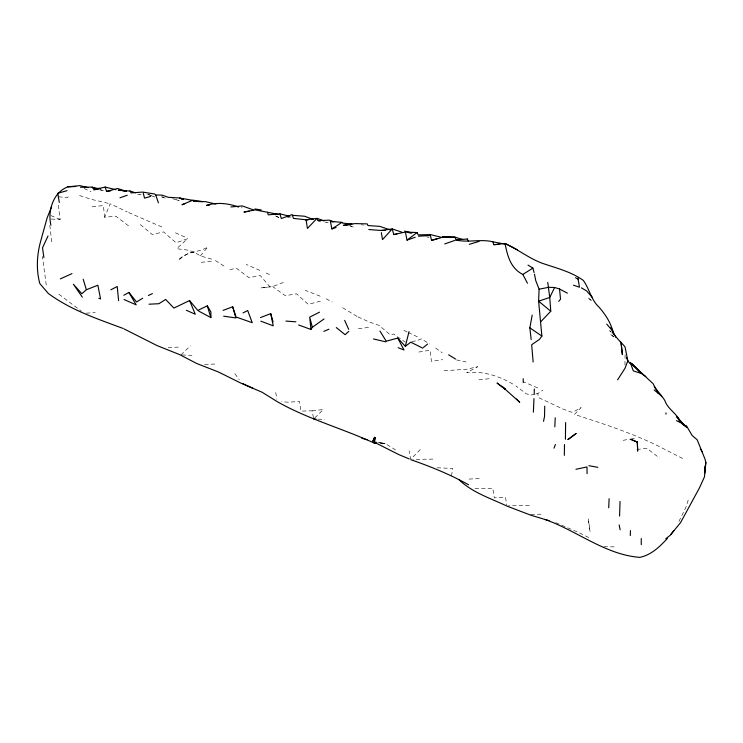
<?xml version="1.0" encoding="UTF-8"?>
<svg xmlns="http://www.w3.org/2000/svg" width="743" height="743" viewBox="0 0 743 743"><rect width="100%" height="100%" fill="white"/><g stroke="black" fill="none" stroke-linecap="round" stroke-linejoin="round"><path stroke-width="0.56" stroke-dasharray="3.71 2.79" d="M625.086 354.792L624.956 365.017M241.819 208.04L241.995 206.898M451.456 475.882L452.775 468.471L434.469 467.653M688.185 500.16L685.789 507.608L677.848 523.62M128.465 225.798L115.871 216.232L104.689 217.244L110.168 203.786L127.174 211.866M200.396 255.917L207.845 247.029C198.316 252.908 186.149 251.227 178.236 260.18L188.583 252.945L194.09 252.081L200.396 255.917L212.21 259.316M420.269 449.534L410.675 459.304L409.068 450.741M180.911 354.922L190.449 345.82M535.861 393.948L537.848 393.502L542.789 390.214M68.356 196.867L67.046 197.731L58.521 196.737M229.931 269.728L236.311 268.167L248.914 277.668L260.208 275.514L270.015 286.919L260.737 287.94L272.662 286.566L284.16 282.145M320.456 301.221L308.187 304.314L296.559 293.838L285.303 295.686L272.662 286.566M534.876 394.171L530.911 395.053L526.341 393.818L515.902 385.905M411.845 341.659L417.501 340.489L421.29 338.789L429.612 343.925M287.522 217.495L291.655 216.798M623.108 440.302L629.86 439.206M630.983 439.02L634.364 438.472M418.829 352.043L430.086 350.222L431.442 361.395L442.698 359.64M358.367 328.629L369.568 327.357M312.079 410.823L323.289 409.542L313.722 418.996L312.079 410.823L300.971 411.102L299.466 401.48L288.303 402.204L281.69 401.787M201.195 262.325L212.396 261.099M636.853 449.441L646.93 448.345L659.515 458.05M478.882 379.831L490.083 378.624M92.178 206.749L103.37 205.56L104.689 217.244M529.257 505.379L508.147 505.909M469.065 479.096L480.219 478.436M86.318 313.156L95.234 312.636M444.063 370.757L466.372 369.271L477.693 366.736L466.715 372.652C483.182 370.673 499.705 376.246 513.757 384.595M432.863 459.109L412.885 459.378M168.122 347.492L179.239 347.102M204.613 364.367L215.73 364.042M530.827 514.36L541.935 514.175M603.938 546.737L615.018 546.876M380.741 443.227L385.143 443.357L373.553 441.658M318.143 419.163L324.775 419.405M182.016 354.959L191.963 355.368M51.295 219.083L60.127 219.454L58.14 203.266M475.018 488.653L492.795 488.207L494.299 497.884L505.444 497.234L506.847 504.803M380.75 443.311L385.171 443.506L397.914 451.4M377.658 442.661L385.171 443.506M361.358 224.711L363.476 225.083M137.594 194.137L141.922 194.954L139.768 194.239M324.626 221.953L328.963 222.835L326.901 222.046M456.527 359.909L466.102 361.952M426.872 236.878L429.045 237.37M99.711 189.837L104.066 190.821L99.757 189.474M79.547 195.548L91.417 199.365L110.168 203.786M172.59 198.678L179.212 200.796L173.778 198.799M194.09 252.081L188.276 250.205L176.713 248.691L187.496 238.772L176.035 242.766L163.562 231.909L152.231 234.519L139.712 224.061M161.77 196.941L165.81 198.27L161.798 196.719M349.86 225.807L353.9 227.321L349.888 225.677M320.196 296.197L305.178 290.309M555.718 522.691L578.806 532.555L591.196 538.777M147.987 194.294L154.358 196.932L151.396 195.706M147.439 194.062L150.402 195.288M50.849 215.563L60.127 219.454M259.957 270.424L246.221 264.406M128.623 212.554L163.358 227.627M537.728 387.939L523.007 381.596M266.115 273.015L272.003 275.597M175.422 232.856L187.487 238.159M84.043 188.508L90.925 191.573M357.996 316.899L369.067 321.942L379.079 325.378L390.391 334.926L393.53 333.969L405.288 342.189M407.192 332.01L403.133 329.994M408.204 332.483L417.297 336.774M326.131 298.807L332.335 302.029M682.659 458.487L657.917 445.865C631.188 432.742 602.768 423.631 574.534 414.408L581.128 407.591L574.246 411.418L571.413 412.198L562.423 408.826L538.183 397.394L537.848 393.502M356.965 316.397L342.755 307.769M215.377 260.533L224.525 266.412M435.602 348.021L442.141 352.721M58.892 294.2L81.396 311.224M613.755 336.783L610.254 334.146L613.857 336.997M591.196 300.283L587.759 297.562L591.214 300.506M611.303 332.297L609.678 330.672L611.229 332.325M234.853 373.664L239.283 379.692M275.727 392.471L276.898 399.251M46.252 285.043L42.435 256.4M51.759 241.809L49.8 225.398M278.764 217.458L274.678 215.572L278.764 217.458M589.766 528.988L588.261 518.772L590.063 531.663L589.766 528.988"/><path stroke-width="1.11" d="M564.513 444.546L564.336 455.338M198.632 311.038L210.863 317.623L210.928 312.023L207.306 305.847L198.567 310.026M621.074 342.709L622.365 354.587L621.074 342.709L613.458 333.997L611.684 329.771M533.976 398.582L533.363 412.17M534.18 394.041L534.319 388.998M609.121 498.72L608.712 507.775M630.296 535.573L630.445 530.613M554.826 426.835L555.235 417.789M534.496 274.176L535.731 280.557L539.093 289.203L538.61 301.194L541.888 336.068L539.399 339.44L531.663 344.733L533.149 361.99M619.569 516.106L620.043 501.451M686.346 425.618L692.105 435.444L697.175 439.782L704.949 458.96L705.85 462.397L704.448 476.885L699.516 487.77L680.588 522.57L670.808 534.588M705.107 466.01L704.596 473.337L705.85 462.397M565.423 439.234L565.618 422.553M374.583 437.302L372.81 441.342L374.583 437.302L375.076 437.562L374.128 443.032C342.226 428.358 308.011 419.145 277.334 401.712L262.14 392.267L240.927 383.156L218.377 371.955L196.774 363.531L179.639 354.615L157.042 345.569L124.025 328.898M531.161 339.579L529.852 327.849L532.183 315.097M88.138 187.617L79.845 185.629L67.836 186.855C53.059 192.372 47.561 211.068 50.905 225.213M386.434 341.139L397.728 338.065L405.325 346.331L409.031 331.647M543.523 421.309L544.517 416.628L544.74 406.161M51.611 206.703L47.106 218.005L40.846 240.518C36.89 254.561 35.989 269.43 39.834 283.612L48.332 293.476C70.836 310.082 97.212 318.803 123.069 328.443M620.749 342.049L625.03 346.851L627.826 360.875L625.021 368.249L617.582 379.868M554.027 448.15L555.402 444.463M48.016 235.968L42.509 247.828L43.911 257.663M567.401 293.151L559.525 288.99L554.622 287.495L549.746 297.46L550.767 311.224L540.783 321.7M298.63 324.979L310.936 329.455L312.339 327.291L324.059 318.942M317.057 218.358L306.06 219.77L307.426 228.435L317.057 218.358L318.115 220.634L320.279 221.07M673.91 530.511L670.112 535.369L665.765 538.74M558.727 301.37L560.538 299.188L559.525 288.99M667.335 538.508C659.598 546.783 651.295 555.03 639.732 557.371C605.016 554.603 577.246 530.883 545.269 519.552M348.82 331.35L345.124 334.684L336.291 327.57M86.262 289.835L81.841 293.726L73.381 284.235L82.362 297.2M423.445 347.436L427.615 344.074M405.325 346.331L410.768 342.198L422.73 348.151M368.769 229.522L380.955 230.469L392.23 228.937L393.771 234.547L405.381 232.039L407.034 240.119L417.046 232.559L418.16 234.909L429.491 234.612M330.449 221.906L331.954 228.946L341.882 222.38L342.783 223.151L351.987 223.996M60.313 278.885L71.978 273.61M456.183 240.035C468.378 242.905 480.916 238.763 492.897 241.819L493.816 244.679L505.017 243.49C507.506 255.629 510.283 268.047 522.821 274.455L532.889 268.112L534.087 272.505M142.693 298.231L136.582 301.983L128.929 292.473L123.821 295.25M110.837 289.816L117.208 286.501L118.611 300.674M243.035 312.924L247.67 310.5L252.258 322.703L236.534 317.168M310.593 316.685L319.499 312.171M148.377 295.473L152.399 293.624M215.916 204.074L205.263 201.613L193.366 201.381L202.932 201.65L192.901 200.164L181.961 204.762L185.007 203.628M197.796 310.435L189.567 300.534L173.899 308.085L165.652 299.438L158.909 303.711L149.046 304.203M323.818 331.359L328.954 329.205M86.522 289.677L97.853 285.219L100.556 298.927L98.782 298.287M260.496 317.586L270.721 313.602L273.09 321.96M223.104 310.388L232.67 306.794L235.828 316.267M249.091 211.161L243.918 212.089L255.202 209.879L267.526 212.284L268.232 214.829L279.897 213.835L281.328 218.544L292.166 214.578L293.476 218.423L306.06 219.77M331.954 228.946L336.05 227.469M407.034 240.119L415.216 237.231M119.976 197.796L127.276 195.242M444.741 243.908L455.218 240.295M418.485 236.209L430.411 235.522L431.581 240.426L437.293 238.531M469.27 244.345L479.059 241.401M431.581 240.426L440.989 237.769M67.046 190.672L57.759 193.264L59.31 202.458M150.634 196.403L144.513 198.112L143.306 193.236M96.989 189.363L93.748 189.771L105.172 187.069L106.555 191.434L117.543 188.527L126.152 191.183M375.076 437.562L374.444 442.299L398.796 454.586L409.226 458.933M575.946 469.288L586.998 466.948L587.081 473.653M539.093 289.203L548.594 287.327L554.622 287.495M393.771 234.547L396.873 234.054M106.555 191.434L110.707 190.849M351.012 224.544L343.377 225.333L355.015 223.597L367.218 223.894L367.934 225.566L379.71 226.346L390.53 229.986M209.628 205.059L206.48 205.384C216.956 202.031 228.389 203.331 238.587 207.046M230.906 206.944L242.339 205.932L253.196 209.851M467.366 239.042L456.118 239.757L454.967 237.138L442.967 237.147L454.967 237.138L462.508 239.478M493.816 244.679L499.185 244.345M67.836 186.855L75.74 186.484M318.115 220.634L329.418 220.169L333.737 221.841M80.495 187.245L92.216 187.115L98.68 189.14M380.955 230.469L385.218 230.423M92.216 187.115L93.181 188.36L99.999 188.388M313.722 419.006L315.933 419.08M405.381 232.039L417.046 232.559M135.44 192.808L130.044 191.025L118.276 190.273L120.515 190.579M183.493 199.561L179.648 198.019L168.178 197.276L162.085 195.149L155.705 194.945L154.776 194.025L142.684 192.093L131.093 192.892L130.044 191.025M449.97 237.138L442.726 236.655L442.039 237.472L429.742 234.416M292.761 215.34L304.556 216.232L313.249 219.464M285.953 321.087L295.918 321.83M305.819 219.854L307.964 220.021M341.882 222.38L330.264 221.303L332.493 221.934M122.753 190.895L126.106 191.36M223.652 316.184L235.893 317.948L232.67 306.794M254.914 208.959L261.22 209.972M179.648 198.019L192.103 200.229M408.659 232.633L410.842 233.023M588.911 465.703L597.827 467.319M492.897 241.819L504.553 244.02L505.017 243.49C517.945 249.286 528.988 258.434 542.399 263.301C556.321 268.102 571.163 271.687 583.292 280.39C589.468 288.823 591.14 299.977 598.997 307.128C605.712 314.8 611.563 323.716 613.458 333.997M267.526 212.284L278.133 214.356M93.181 188.36L96.441 189.103M373.506 338.966L385.905 341.873M105.172 187.069L115.862 189.697M279.897 213.835L289.519 216.259M404.675 231.054L412.012 233.042M549.058 520.676L531.059 515.289L507.125 506.159C490.64 498.339 472.288 492.618 458.914 479.625M361.72 438.138L367.098 439.735M573.438 285.21L579.475 287.188L577.924 278.077M401.954 232.178L392.23 228.937L382.506 239.608L381.345 232.605M260.821 321.171L273.22 325.833L270.721 313.602M317.623 218.498L323.809 220.857M180.168 198.297L183.382 199.533M398.192 347.687L404.025 349.999L397.728 338.065M410.851 459.713C430.773 466.585 450.202 474.517 468.619 484.798M124.09 299.54L136.164 304.853L128.929 292.473M186.354 310.286L195.279 314.243L189.567 300.534M676.474 420.677L680.653 422.581L686.931 427.457L678.266 418.996M242.729 383.602L252.824 388.273M505.305 243.639L517.5 249.862M575.5 277.715L578.212 279.192M581.407 287.866L586.552 290.838L592.217 297.274M448.614 354.801L455.57 359.064M527.994 265.084L532.889 268.112M529.852 327.849L541.888 336.068M645.843 376.552L641.432 373.506L633.315 370.868L631.104 364.776L627.594 360.717M505.268 389.063L497.011 382.998L505.463 389.508L501.962 386.36L519.719 402.269L516.506 399.019M654.165 389.973C658.01 393.251 662.496 395.945 664.846 400.598C667.957 409.634 677.365 413.489 680.653 422.581L678.861 419.999M550.767 311.224L538.61 301.194L549.746 297.46L547.749 282.368M630.333 362.361L641.432 373.506L631.726 363.773L653.125 383.713L657.936 393.084M606.771 324.134L611.229 329.335M676.799 416.489L684.526 425.683M654.202 386.629L661.837 396.186M676.483 416.563L677.672 418.281M700.277 448.874L702.525 452.162M379.961 331.053L385.896 340.656M522.821 274.455L527.456 283.213M467.31 238.958L468.48 241.224M610.95 327.44L615.882 337.257M344.668 320.4L348.699 329.381M626.498 357.485L627.826 360.875M155.854 195.455L158.417 202.82M207.306 305.847L210.863 317.623M83.197 279.238L86.225 289.315M312.339 327.291L309.692 317.047L310.936 329.455M619.133 524.93L620.145 529.787M665.951 412.894L665.988 414.157M523.193 378.698L523.276 382.608M641.255 538.554L641.265 544.684M576.029 433.541L568.005 439.54L576.029 433.541M376.329 443.097L374.128 443.032L376.329 443.125M637.318 442.085L630.686 439.289L637.318 442.094L637.689 450.964L637.318 442.094"/></g></svg>
